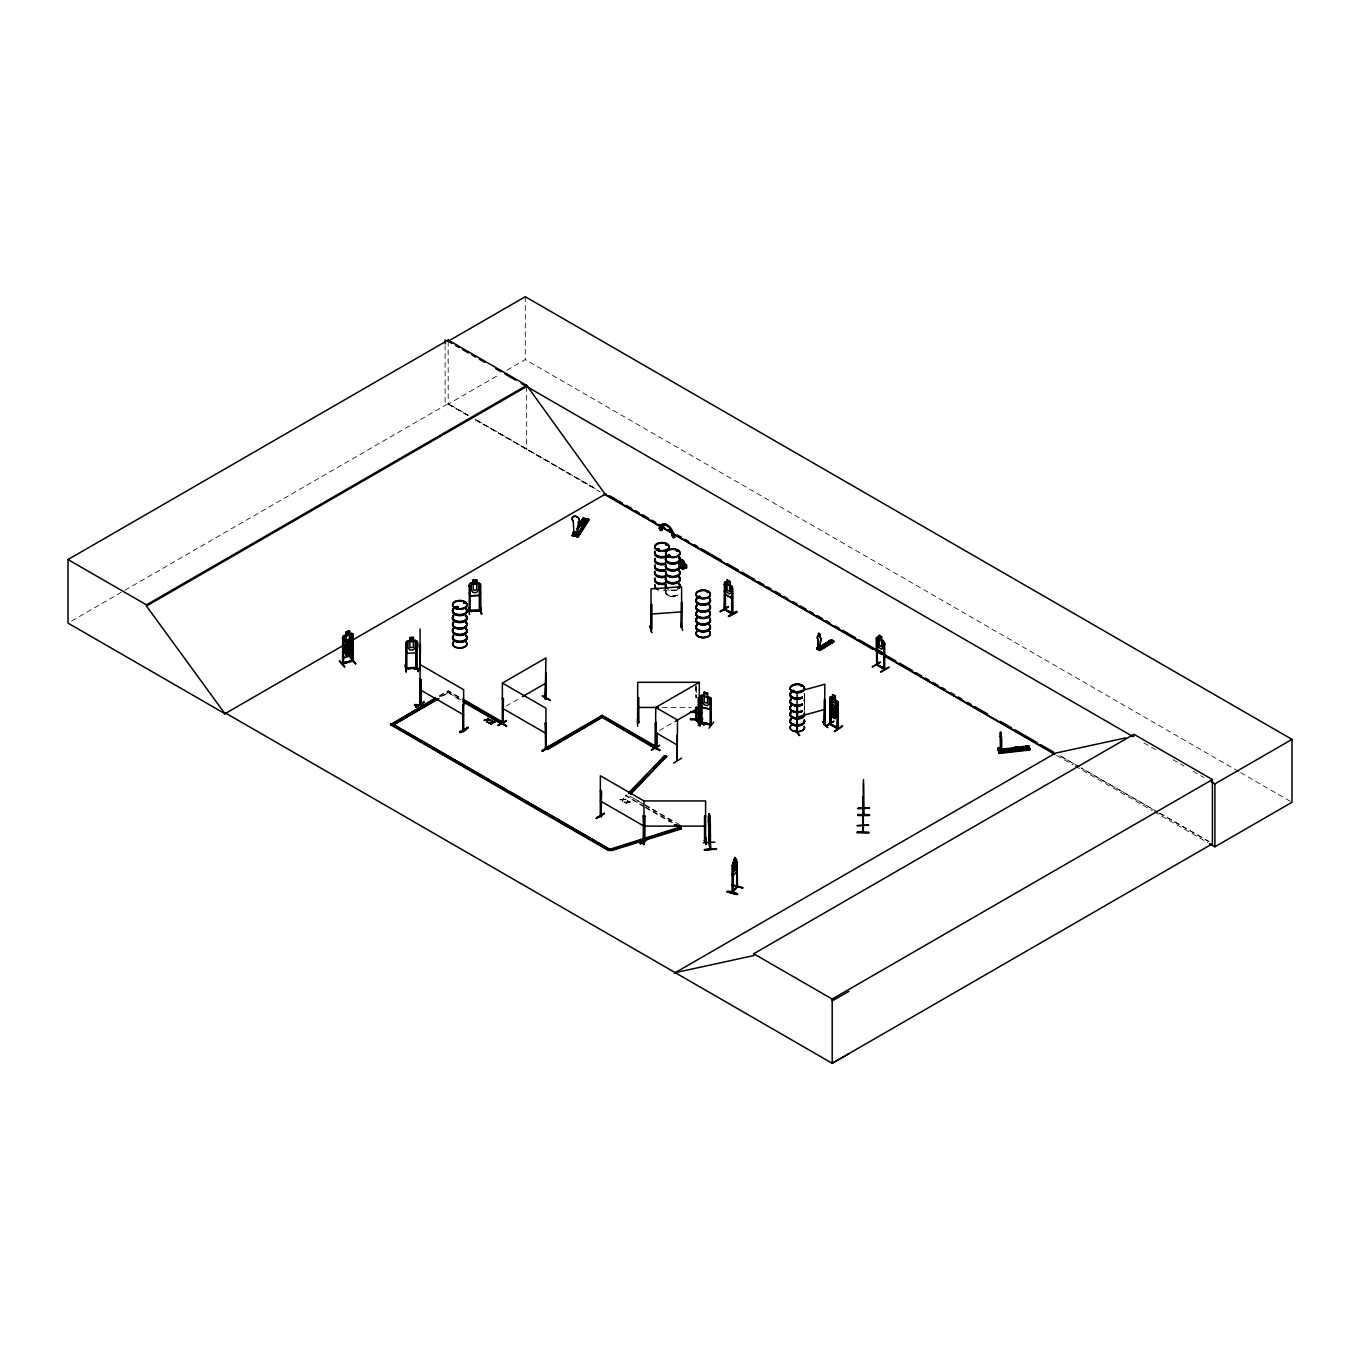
<?xml version="1.0" encoding="UTF-8"?>
<svg xmlns="http://www.w3.org/2000/svg" width="1360" height="1360" viewBox="0 0 1360 1360"><rect width="100%" height="100%" fill="white"/><g stroke="black" fill="none" stroke-linecap="round" stroke-linejoin="round"><path stroke-width="0.75" stroke-dasharray="5 3.75" d="M804.491 698.003L804.542 694.943L804.287 696.014M804.508 695.079L804.525 700.995M804.525 701.913L804.491 713.728M665.448 592.331L666.434 590.172M804.678 694.586L804.406 695.725A7.31 4.216 0 0 0 804.355 693.617M804.287 702.95L804.287 699.975M804.406 709.155L804.661 707.778M622.523 801.499L623.203 799.595L625.974 799.238L623.203 799.595M626.773 803.947L627.538 800.139L626.875 802.009C620.432 800.751 628.354 805.715 628.065 800.445M621.996 801.193L623.815 797.997M626.246 803.641L626.79 802.094M71.672 620.993L123.063 591.311M124.899 590.257L448.188 403.597L468.265 415.191M448.188 341.224L448.188 404.124L499.596 374.459M506.923 370.209L525.283 359.618L1238.671 771.494M439.331 695.776L448.188 690.659L460.904 698.003M439.331 696.558L448.188 691.458L460.904 698.785M440.929 696.694L448.188 692.495L440.929 697.476M506.022 706.129L520.54 697.748M659.379 730.507L675.716 721.072M643.671 806.65L625.515 795.379L627.096 794.461L674.305 822.494M625.515 796.161L627.096 795.243M663.799 590.24L665.55 589.815M623.288 799.255L625.974 799.238M619.803 799.663L625.974 799.51M627.521 801.703L630.224 801.958L627.436 802.315M624.053 802.111L630.224 801.958M624.053 802.383L626.79 802.366M619.803 799.918L622.625 799.561M627.436 802.043L630.224 801.686M696.065 687.582L696.473 697.714M662.354 707.455L691.118 707.455M467.993 415.344L445.111 402.186L445.111 346.052M475.32 419.56L596.02 488.971L475.575 419.407M1079.211 766.836L1059.1 755.259L1079.16 766.853M1157.853 812.056L1081.047 767.873L1157.649 812.175M1159.672 813.093L1209.057 841.5M1240.524 772.548L1292 802.281M1143.947 742.917L1156.68 750.261M1173.051 759.713L1183.982 766.02M1193.077 771.273L1203.991 777.58M1159.468 813.212L1208.751 841.67M448.188 404.124L468.265 415.718M475.575 419.934L600.287 491.929M1056.652 755.412L1073.21 764.983M1075.063 766.037L1152.345 810.662M1154.181 811.733L1207.544 842.537M634.355 798.643L643.433 803.896M645.252 804.933L679.762 824.857M461.125 699.975L446.607 691.577L461.125 700.757M625.515 795.379L643.671 805.851M645.49 806.905L672.724 822.63M645.49 807.687L670.905 822.375M804.661 707.999L804.406 706.622A7.225 4.165 0 0 1 804.287 708.696M665.448 592.382L669.137 596.105L677.977 595.442A7.191 4.148 0 0 1 667.709 595.425A7.191 4.148 0 0 1 667.709 589.543M804.525 694.042L804.542 694.11A7.208 4.165 0 0 1 804.27 695.011M696.065 685.865L696.065 697.799M695.946 685.865L695.946 697.799M526.677 386.529L526.677 449.429M525.283 296.718L525.283 359.618M804.355 700.196A7.31 4.216 0 0 1 804.355 702.372M804.27 699.805A7.208 4.165 0 0 1 804.27 701.964M804.27 694.025A7.208 4.165 0 0 1 804.27 696.184M804.355 700.553A7.31 4.216 0 0 1 804.355 702.729M804.355 693.26A7.31 4.216 0 0 1 804.355 695.436M803.539 699.975A7.208 4.165 0 0 1 804.27 703.12M804.287 706.792A7.225 4.165 0 0 1 804.287 708.951M804.236 707.438A7.174 4.148 0 0 1 804.236 709.58M804.287 707.081A7.225 4.165 0 0 1 804.287 709.24M677.858 595A7.157 4.131 0 0 1 668.44 595.357A7.157 4.131 0 0 1 666.604 590.002A7.225 4.165 0 0 0 668.406 595.544A7.225 4.165 0 0 0 677.909 595.17M677.892 589.594A7.191 4.148 0 0 1 667.709 589.594M676.447 589.9A7.31 4.216 0 0 1 669.154 589.9M674.696 589.968A7.31 4.216 0 0 1 670.905 589.968M665.499 589.798A7.191 4.148 0 0 1 663.765 590.206M804.678 694.467L804.406 693.328L804.661 694.467"/><path stroke-width="1.5" d="M998.121 747.949L1001.334 747.847L998.121 747.949L999.158 752.284L999.09 748.442L1000.586 748.578M1001.198 739.619C1000.314 767.516 1003.136 739.891 1000.671 732.7M998.954 748.272L999.09 748.442M820.029 648.652L820.42 640.781A2.567 1.496 59.5 0 0 820.148 637.194L819.57 633.828M820.148 648.584L820.522 640.713A2.567 1.496 59.5 0 0 820.029 637.262L819.774 634.1M709.784 832.711L708.9 823.99L709.495 834.836L709.189 830.212C708.679 838.423 708.951 814.963 708.9 827.747M708.645 821.559L708.9 819.128L709.937 828.002M708.798 842.758L709.427 841.806M709.835 847.756C712.606 855.049 705.891 814.793 709.291 813.671L709.478 816.034M578.374 522.189L577.541 534.293L573.937 533.511L573.274 521.101A3.859 2.941 32.9 0 1 573.274 516.647A3.859 2.941 32.9 0 1 578.374 517.752A3.859 2.941 32.9 0 1 578.374 522.189L578.289 522.325A3.859 2.941 32.9 0 0 578.289 517.871A3.859 2.941 32.9 0 0 573.189 516.783A3.859 2.941 32.9 0 0 573.189 521.22L573.274 521.101M352.614 652.528L352.614 660.909C334.016 664.054 343.604 664.564 352.716 660.875M1000.365 748.748L1001.045 751.298M818.652 647.649L817.819 639.319A2.567 1.496 59.5 0 1 818.193 636.225L818.584 633.301M737.035 868.037L736.542 871.726L732.751 876.384L732.122 873.868M708.985 822.664L709.529 828.24L709.733 826.88M1000.246 732.36L1001.283 751.264M1001.317 739.313L1001.045 734.213M708.968 825.129L709.172 823.735L709.733 829.328M575.314 531.981L574.702 533.477L576.011 532.202M574.209 532.525L574.209 535.279L574.209 532.525L575.96 532.746L575.858 535.636L575.501 531.947L574.719 533.46L575.586 533.035M726.869 891.667C733.21 889.423 747.643 898.943 726.869 891.667L737.341 894.455M727.107 891.31L737.562 894.149M708.849 842.758L710.056 849.252L709.92 820.352M709.886 847.739L709.937 848.589M710.481 849.15L710.345 823.412M651.457 750.21L659.617 745.45M827.594 643.909L826.149 644.266M795.583 731L799.612 735.488L795.821 730.473M419.968 669.494L420.546 669.035M454.852 607.342L455.787 606.662M456.144 606.662C458.507 609.603 452.166 605.999 457.045 607.189M463.709 603.007L464.661 602.701M658.478 548.743L657.288 548.998M658.257 548.76L658.648 549.661M658.257 549.848L658.886 548.998M658.886 549.899L658.767 548.913L657.118 549.117M666.06 544.969L666.434 544.969M666.774 544.799L665.601 544.782M669.885 555.934C667.216 557.804 668.236 553.129 670.055 555.9M668.593 556.019L669.494 556.155M676.957 551.259L676.43 551.174M677.314 551.174L677.314 550.647M698.275 597.091L699.176 596.989M698.683 596.513L700.264 597.108M700.434 597.091C699.363 595.034 701.352 598.043 699.074 597.55M707.336 591.736L707.064 591.906M707.251 592.62L707.506 592.365M792.523 691.237L793.135 690.268M794.274 691.373L792.931 690.353L794.155 691.033M801.89 686.103L802.162 686.358M800.989 686.443L801.754 685.78M696.507 713.337L696.473 711.756M696.065 707.064L696.065 719.355L696.524 717.706M696.507 719.27L696.473 707.064M681.649 627.436L681.598 601.987L681.139 627.47L681.649 626.229M651.695 632.672L649.944 626.144M708.781 831.657L708.9 815.286L709.359 817.292M709.019 843.353L709.036 815.269M497.913 721.48L506.549 726.002L498.321 720.8M659.464 750.618L651.253 745.892L659.872 749.887M732.768 863.872L732.19 865.674M342.822 644.368L343.927 640.883L351.9 638.605L352.903 641.495M342.924 644.351L344.063 641.036L351.883 638.809M351.645 645.677L352.784 642.362M352.954 642.413L351.781 645.83L343.74 648.023L342.754 645.303M351.781 655.435L352.92 652.12L352.954 634.1L351.696 633.284L343.774 635.528L342.703 636.939L342.533 664.037L351.747 660.756L343.672 662.796M1018.011 748.612C1017.62 751.179 1013.948 747.337 1016.005 749.445M420.818 680.255L420.07 679.235L421.107 680.102L420.903 705.466L420.002 705.041L420.07 703.409L420.801 704.565M732.275 595.476L731.391 597.958L725.305 594.354L724.421 590.852L725.152 594.473L731.544 598.043L732.275 587.231L725.186 581.995L724.37 609.671L732.462 614.244L732.462 587.18L731.51 585.548M876.384 646.238L877.217 649.791L883.507 653.429L884.425 650.76M863.923 815.065L863.481 783.394M863.277 832.303L863.481 779.535M829.804 711.399L830.688 713.082L829.719 703.137L830.756 700.536L837.182 704.089L838.032 707.625M829.821 703.205L830.756 700.536M838.117 710.107L837.182 712.657L830.739 709.087L829.821 705.619L830.671 709.155L837.097 712.725L838.032 710.039M580.193 525.453L582.216 524.654L581.995 526.184M339.303 661.079L344.437 667.029M339.796 660.875L344.913 666.808M575.722 531.998L575.433 533.273L575.314 532.083M487.067 721.956L487.73 720.069L490.518 719.712L487.73 720.324L487.067 721.956L487.084 720.12L484.347 720.137L487.169 719.763L484.347 720.137M491.317 724.149L491.98 722.517L494.768 722.16L491.98 722.772L491.317 724.421M487.832 718.165L487.169 720.035L484.347 720.392M492.082 720.613L491.419 722.483L488.597 722.585L491.317 722.823L488.597 722.84M732.241 892.568L737.052 886.686L732.734 891.395M732.683 866.949L732.7 892.772L732.938 864.62L733.805 859.503L735.42 857.514L732.785 863.957L736.525 859.265L736.933 887.451C737.035 888.658 728.994 893.452 732.7 891.854M469.234 592.773L470.39 595.799L479.281 595.408L480.573 592.263M352.869 660.229L352.019 660.501M352.869 661.147L351.747 661.419L351.679 652.783M486.54 721.667L487.084 720.375M490.518 719.967L487.832 719.984L488.359 718.454M490.79 724.115L491.317 722.568M492.592 720.902L492.065 722.432L494.768 722.16M709.784 709.24L711.11 706.503L709.869 709.359L701.692 707.302L700.672 703.885L701.692 707.302M818.142 647.326L819.094 647.088M720.29 611.626L728.093 606.781M880.124 662.15L872.406 666.604M424.116 702.372L416.024 707.081M596.309 818.346L604.418 813.603M837.539 727.226L837.998 728.841L838.032 701.777L830.773 696.643L829.821 697.306L829.872 724.37C831.912 722.5 830.603 722.16 830.892 711.943M837.471 727.498L838.406 727.719L830.705 724.081M837.199 728.416L838.406 728.637L837.556 703.052L837.284 728.467L837.556 703.052M405.212 665.023L406.198 672.146L405.297 664.972M420.903 704.548L419.968 704.004L421.209 704.344M420.07 679.235L420.121 705.075L420.087 628.966M468.486 607.529L469.387 614.533M420.801 705.483L421.107 680.102M463.369 729.572L463.199 704.412L462.927 729.827L463.369 728.654M463.114 729.521L464.015 729.946L463.114 728.603M503.081 723.027L503.132 722.109L503.217 723.996L503.404 698.615L502.384 698.36L503.404 698.615M502.316 723.554L502.384 683.077L545.972 657.917L545.156 698.836L546.21 698.598M502.384 683.077L545.972 708.237L545.802 748.68L545.428 747.133L547.774 748.663L602.242 717.213L547.774 749.445L546.176 748.527L545.513 722.925L545.683 748.085M601.205 815.796C598.553 814.504 603.449 815.66 600.95 816.663L601.409 791.333L600.372 791.078L601.12 791.503M704.548 816L705.585 816.238L704.548 816L704.548 841.466L705.585 841.398L705.585 800.938L643.96 800.938L600.372 775.778L600.27 816.221L601.205 816.714L601.409 791.333M601.494 816.544L600.576 816.017M637.466 719.032L637.619 726.189M724.285 609.518L724.319 582.607L725.271 581.944M725.475 608.957L724.625 608.43L725.458 608.872M724.829 609.399L732.751 613.122L725.186 609.382M724.71 609.399L732.751 614.04L732.649 588.863L731.629 588.608L731.68 613.836M643.688 837.862L643.807 844.101M643.722 837.471L643.229 844.611M877.455 646.289L877.149 665.38L876.486 637.874L877.37 637.398M881.756 639.931L884.527 642.515L884.51 669.562L883.592 669.069L884.034 667.998L884.714 669.256M884.799 668.474L877.251 664.717L883.592 668.151M349.707 643.586L347.922 647.003C346.528 642.566 342.635 645.269 347.242 647.853L345.083 652.018L347.973 648.363L350.778 650.403L348.653 647.479L350.914 643.246L349.622 643.654M574.583 533.086L575.926 532.134L575.348 532.848M575.399 533.545L574.583 533.273M698.19 725.424L702.882 718.896M502.792 723.656L502.673 698.19M545.683 698.037L546.057 697.391M656.489 746.555L655.656 746.963L656.574 746.504M699.686 722.942L698.802 723.384L699.448 721.82M344.573 646.272L346.273 643.314L349.452 642.413L351.135 644.402L351.135 650.182L349.452 651.695C352.24 655.741 343.417 658.104 346.273 652.596L344.573 652.052L344.675 646.255L346.375 644.742L346.273 636.038L349.435 635.137L349.52 643.79L351.271 644.402L351.271 650.182L349.571 653.14L346.375 654.024L344.675 652.035M572.73 535.704L573.444 531.845L572.747 534.973L577.32 535.959L577.745 534.735L578.17 536.826L588.693 519.452L587.231 519.503L576.266 536.435L587.231 519.503M572.747 534.973L573.869 531.947M572.271 535.398L573.444 533.494L578.85 534.65L578.425 532.933L578.425 534.242M577.405 527.068L583.287 517.973L588.744 519.639M577.745 526.932L583.338 518.5L576.997 528.904M577.133 528.904L584.766 518.976M577.473 529.006L584.341 518.517M576.963 530.825L584.63 518.976M576.283 536.452L587.639 519.214M577.082 536.622L587.707 519.418M588.693 519.129L577.456 536.707L576.266 536.435M577.745 536.537L588.693 519.452M589.05 519.928L578.136 536.843M456.977 607.393L455.226 607.665M464.287 602.259L463.624 602.82L464.576 602.684M670.055 555.577L669.154 555.05M999.158 750.958L1002.269 750.618L1002.354 752.505L1001.334 749.156L998.019 749.751M999.022 752.216L1029.724 748.714L1030.03 749.972L999.311 753.423L999.022 752.216L1029.928 749.02L999.09 752.794L998.121 749.581L1028.806 746.079L1029.095 747.337M999.26 753.066L999.243 751.213M1029.01 746.725L998.155 750.159M701.573 697.697L700.621 697.459L701.573 697.697L701.675 722.874L700.57 722.67L711.093 725.254L711.11 698.19L707.506 696.303L707.625 693.141L704.106 692.325L707.625 693.141M710.192 699.601L711.144 699.839L710.192 699.601L710.09 725.067L711.008 725.271M707.472 696.371L709.206 697.833L709.206 703.613L707.472 705.653L704.225 704.837L702.474 701.93L702.474 696.15L704.225 695.555L704.157 692.257L704.276 695.487L700.621 695.657L700.672 722.704L700.723 721.429M700.502 722.619L701.845 721.752L700.91 721.48M701.726 697.476L701.522 722.874L701.675 721.973M710.243 723.843C709.512 727.022 710.566 722.194 710.991 724.302M710.09 724.081L701.675 722.228L710.838 724.336M709.019 728.178L713.626 722.058M342.856 646.731L343.893 645.252L351.883 643.093L353.09 643.858L351.781 643.144M417.282 667.488C416.585 667.369 413.848 668.049 405.773 668.933L405.858 643.535L406.895 643.484L406.81 668.967L406.81 668.049M468.996 611.218L480.386 610.64M479.366 585.599L480.437 585.769L479.366 585.599L479.315 611.014L480.267 609.722M998.971 748.714C999.243 746.844 997.526 749.87 999.668 748.901M734.009 859.69L734.978 858.5L734.009 860.727M736.491 859.401L735.369 860.778L735.301 857.48M736.559 887.349L737.511 885.887L736.559 887.349L737.069 861.577L737.477 886.941M742.781 887.774L732.071 884.782M1017.943 748.799L1016.311 749.275M637.704 697.816L638.741 697.578L638.86 722.313M699.21 722.092L698.173 722.058M638.622 721.752L637.619 723.01L637.704 682.295L699.329 682.295L699.21 723.044L699.618 697.748L698.292 697.578M643.841 841.16L645.116 841.16M704.429 840.752L705.67 840.208L705.704 841.398M799.544 735.454L795.804 730.864M628.541 792.965L664.683 755.633L666.638 756.262L630.496 794.376M628.541 793.747L647.326 774.333M653.123 768.366L664.683 755.633M630.496 793.594L666.638 756.262M655.401 748.068L655.758 707.455L699.329 682.295M676.838 760.512L677.161 735.114L676.838 760.41M409.87 640.781L407.983 641.903L407.983 647.683L409.87 650.063L413.406 649.91L415.293 647.343L415.293 641.563L413.406 640.628L413.508 637.347L409.734 637.517L409.87 640.781L405.96 641.954L405.96 650.267L407.133 653.293L416.007 652.885C417.86 649.196 420.223 638.69 413.389 640.543M470.424 583.253L469.234 584.477L469.285 611.507L480.556 610.929L480.556 583.882L476.782 583.032L476.782 579.853L473.008 580.04L473.008 583.202L470.424 583.253L479.23 582.913M502.299 722.585L503.489 723.197M656.778 746.742L655.129 747.745L600.661 716.295L655.129 748.527L656.71 747.609M656.727 747.711L656.761 732.581M699.448 722.738L698.411 722.67M346.273 635.001L344.573 636.531L344.573 642.311L346.273 644.3L349.435 643.399L351.135 640.441L351.135 634.661L349.435 634.1L349.503 630.802L346.103 631.771L346.154 634.933L346.154 631.839L349.554 630.87L349.554 633.964M469.166 611.507L468.996 610.3L470.305 610.742M470.169 586.007L469.115 586.058L470.169 586.007L470.084 611.473L470.152 610.198M405.858 667.777L416.007 667.556M479.366 609.841L480.318 610.062M879.07 635.273L881.841 636.769L881.654 639.982L882.997 641.784L882.997 647.564L881.654 649.264L879.155 647.819L877.812 644.572L877.812 638.792L879.155 638.537C878.288 630.258 880.872 641.393 877.336 637.262L876.384 637.942L876.707 664.734L884.714 669.324M830.722 712.997L837.08 716.601L837.947 715.836L837.947 701.828M837.08 716.601L837.947 715.972M637.585 722.738L638.86 722.738L637.823 723.01M644.079 840.208L645.116 840.735M645.048 840.531L643.11 840.038L645.048 841.432M643.824 841.364L645.116 841.398L645.116 840.242M704.548 840.242L704.667 841.466L705.704 841.16M705.551 840.497L704.463 840.514M583.287 518.466L588.302 519.758M577.32 536.656L572.033 535.551M572.322 535.228L573.733 535.925M824.415 724.778L824.857 699.516L824.636 725.033M1015.648 748.425L1017.688 748.34M817.105 649.026L831.912 640.288L817.105 649.026L816.782 647.496L818.482 646.748L818.72 649.315M818.482 647.36L821.032 649.281L821.032 648.176L819.332 648.941L819.4 650.335L834.139 641.325L819.689 650.488M837.182 704.089L837.947 707.676M832.456 714.068L831.266 712.164L831.266 706.384L832.643 704.667L832.643 698.904L835.21 700.315L836.57 715.088L835.193 715.36L835.21 718.675L832.456 717.162L832.558 714.017L832.643 717.06L835.193 718.471L835.295 715.53M832.558 697.714L832.643 694.569L835.38 696.082L835.21 699.295L836.57 701.08L836.57 706.86L835.21 708.577L836.094 714.969L834.377 710.498L836.196 707.931L835.227 707.37L833.799 709.495L831.436 705.177L833.238 709.852C829.566 711.552 832.83 715.003 833.833 710.889L835.21 714.374L832.643 712.929L831.283 698.156L832.643 697.884L832.643 694.569L835.38 696.082M830.586 724.744L830.892 699.363M838.304 703.46L837.284 703.222M825.911 726.546L833.918 721.208L825.911 726.019M834.717 731.408C858.67 714.612 818.04 742.237 842.367 726.342M837.981 728.79L830.144 724.098L829.855 699.108L830.62 699.533M818.193 636.225L818.312 636.157A2.567 1.496 59.5 0 0 817.938 639.251L818.074 647.904L819.094 647.275M824.619 643.96L826.098 642.872L828.852 644.64L826.098 642.872M827.424 642.311L828.903 641.223L831.657 642.991L828.903 641.223M829.889 640.645C837.25 643.858 826.744 641.223 831.385 639.761L834.139 641.546L819.757 650.522L816.561 648.72L831.385 639.761M816.935 648.941L831.385 639.982L832.099 640.662M818.788 649.978L833.612 641.223M416.075 707.234L424.201 701.964L416.075 706.724M463.947 704.837L462.927 704.582M545.156 698.836L545.972 673.2L546.261 698.615M545.581 698.037L545.683 698.955L546.244 673.353M462.842 729.028L464.049 729.096M467.942 727.226C465.358 733.703 450.84 734.791 468.061 727.753M459.867 732.02L468.01 727.311M459.901 732.462L468.01 727.651M542.538 695.776L550.307 700.213M506.498 721.021L497.93 725.509L506.039 720.749M546.244 723.35L545.224 723.095M542.181 750.533C567.205 735.386 525.487 761.736 550.256 745.756M542.572 751.213L550.698 746.47M656.489 722.313L655.469 722.908L655.418 748.136M699.057 723.333L699.329 697.578L698.292 697.816L698.173 722.976M699.006 723.299L699.618 697.748M695.895 720.171L704.123 724.846L695.504 719.916M596.377 818.482L604.486 813.212L596.377 817.955M643.96 800.938L644.079 841.466L643.212 840.973L643.501 815.643L644.334 841.279L643.501 815.643M644.249 816.068L643.212 815.813M644.079 840.548L643.552 839.885M640.118 843.744L648.295 838.508L640.577 843.982M648.295 838.542L640.152 843.217M656.166 748.136L655.469 722.908M681.564 758.183L673.591 763.062M225.964 713.269L225.08 713.796L68 623.101L68 559.555L448.188 340.051L526.677 385.356L605.166 494.224L1054.544 753.678M448.188 340.051L448.188 341.224L525.283 296.718L1292 739.381L1292 802.281L1214.905 846.787L1209.397 843.591M68 559.555L146.489 604.86L526.677 385.356M848.844 1053.796L832.201 1063.282L225.862 713.218L224.961 713.728L146.489 606.033L526.677 386.529M224.961 713.728L343.128 645.507M352.291 640.22L606.05 493.714M599.046 843.285L611.082 850.765L681.224 828.937L680.153 827.798L608.43 850.544L390.541 724.744L435.71 697.867M390.541 724.744L421.175 707.047M424.813 704.956L435.71 698.666M437.291 698.785L393.72 724.744L439.11 698.53M679.218 557.838L683.859 561.51L683.859 568.718L682.771 569.075M683.859 561.51L682.822 559.912M683.757 563.567L686.528 565.063L686.528 568.157L679.439 565.607M683.757 566.661L686.443 568.004L686.358 565.165M686.528 565.063L679.439 559.623M679.201 567.12L682.89 569.143L679.201 567.018M522.359 696.694L545.972 683.077M727.005 583.049L727.09 579.904L729.776 581.451L729.776 584.545M729.691 581.502L730.932 592.229L729.606 593.929L727.09 592.484L725.764 589.237L725.764 583.457L727.09 583.202M725.39 584.664L724.37 584.409L725.39 584.664L725.475 609.875L724.829 608.481M462.944 701.012L501.075 723.027L502.656 722.109L462.723 699.057M462.944 701.811L501.075 723.826L502.724 722.772M720.341 611.796L728.518 606.56L720.341 611.269M732.037 613.615L732.751 614.04M728.518 615.995L736.729 611.32L728.569 616.063M728.62 616.522L737.12 612L728.518 616.522M546.176 747.745L602.242 715.377L656.846 746.929M546.176 748.527L589.764 723.367M593.385 721.276L598.842 718.131M600.661 717.077L602.242 715.377M675.716 721.072L699.329 707.455M877.336 637.262L883.575 640.866M876.707 639.574L877.557 665.159M884.425 642.566L884.425 669.511L876.877 664.734M883.694 643.926L884.714 644.181L883.694 643.926L883.728 669.154M877.217 649.791L883.609 653.378M872.321 666.995L880.464 662.269M888.811 667.08L880.651 671.789M390.541 723.945L608.43 849.745L680.153 827.016L681.224 828.937M676.345 824.721L681.564 826.693L679.983 827.611L674.543 824.466M674.356 973.182L1055.445 753.151L1125.655 737.885M675.24 972.655L753.729 955.587L753.729 953.768L1133.917 734.264L1212.406 779.569L1212.406 843.778L832.201 1063.282L832.201 999.073L1212.406 779.569M1133.917 736.083L1133.033 736.61L521.203 383.367M1211.267 781.779L1214.905 783.887L1292 739.381M832.201 1000.909L848.844 991.423M343.485 663.799L343.4 638.367L342.465 638.639L343.4 638.367M682.805 569.194L683.859 568.718M699.159 721.82L698.173 722.313M699.159 722.738L698.411 723.01M698.87 596.649L699.924 596.36L698.802 596.36M794.223 691.237L792.472 690.965M545.836 698.377L545.241 698.785M651.066 629.306L650.964 628.456M681.632 627.402L681.598 586.687L651.015 588.931L651.015 629.374M818.465 633.369L819.468 633.539M392.122 723.826L611.082 849.983L681.224 828.155M699.329 723.027L698.292 722.976M700.774 722.398L711.059 724.948M346.273 645.796L349.452 644.878L349.452 650.658L346.273 651.559L346.375 645.779L349.571 644.878L349.571 650.658L346.375 651.559M342.822 652.681L344.012 653.429L351.883 651.083L352.954 649.689L349.605 651.831L349.605 654.925M344.012 653.429L346.222 652.8M346.273 655.69L349.452 654.789M797.538 707.081L797.283 732.632L797.232 707.421M822.766 721.684L827.798 727.685L822.528 721.667M351.679 636.021C353.889 635.018 349.622 637.925 351.679 640.203M346.273 641.818L349.435 640.917M346.375 641.648L349.571 640.764M797.062 717.077L824.857 709.393M826.302 643.671L827.594 644.079M657.9 549.083L658.376 548.828M658.478 549.525L657.288 549.899L658.376 550.069A7.191 4.148 0 0 0 669.103 546.635A7.191 4.148 0 0 0 658.308 543.048A7.191 4.148 0 0 0 658.308 550.239M677.127 760.24L677.535 720.035L655.758 707.455M343.4 662.609L343.672 663.714M830.059 724.064L837.267 727.498M420.274 703.868L420.546 705.041L420.478 679.235M420.274 704.786L421.056 705.177M502.588 722.381L503.37 722.789M545.513 722.925L545.632 748.119M883.898 668.882L883.983 652.154M469.149 610.266L479.247 609.841M480.488 610.98L480.403 585.548M584.001 518.857L583.287 517.973M490.518 719.712L487.832 719.984M488.597 722.585L494.768 722.415M638.622 722.092L637.585 722.058M1000.297 749.105L1000.365 736.508M1014.611 747.371C1018.266 755.667 1011.143 744.821 1017.722 747.014L1018.844 750.618L1017.722 747.014M1020.493 747.031L1023.604 746.351L1024.726 749.615M1025.678 746.436L1028.806 745.756L1029.928 749.36L999.107 752.845M1000.28 750.159L1026.987 747.167M1000.416 750.567L1027.055 747.575M1002.354 750.873L998.852 751.4L998.784 747.609M679.83 562.071C683.06 559.895 684.471 564.128 680.442 563.091L682.907 567.052L679.847 563.363M542.198 695.912L550.375 700.604M826.506 643.62L827.56 643.96M651.542 604.163L651.593 629.629L651.593 604.401M649.927 626.212L651.729 632.281M680.935 623.951L682.703 630.479M668.984 555.084L669.477 555.475M651.015 614.091L681.598 611.847M830.552 723.775L829.906 723.435M709.036 833.068L708.968 830.909M709.937 836.298L709.682 818.941L709.92 820.42M709.41 838.338L709.223 835.958M709.665 818.975L709.682 815.847L709.41 843.336M714.833 842.095L703.324 842.792M704.582 849.932C740.69 846.77 680.357 851.19 716.074 849.286M704.514 849.592L716.023 848.929M503.081 723.945L503.132 698.785M463.199 729.572L463.199 704.412M600.797 816.102L600.661 790.908M725.05 609.994L725.101 584.834M479.281 595.408L470.39 595.799M480.08 607.495L481.627 614.108L480.165 607.002M409.87 637.687L413.406 637.534M415.922 640.509L407.167 640.73M416.092 643.076L416.262 668.525L416.092 643.076L417.129 643.025M405.773 668.015L416.245 667.573M417.265 668.185L405.892 668.984L406.011 668.083M418.37 671.602L416.823 664.445L417.826 671.534M581.689 525.98L580.482 525.725M420.478 644.249L420.053 670.004M420.291 668.814L414.511 669.205M414.511 704.616L426.071 704.956M414.511 705.364L426.054 705.041L414.511 705.432M699.414 719.525L700.128 726.189L699.499 719.032M644.997 816.238L643.96 816M705.755 837.471L705.857 844.526M637.704 707.455L658.24 707.455M690.489 712.317L702.049 712.674M702.049 712.521L690.489 712.147M690.489 719.372L702.049 719.27M862.699 796.773L862.75 832.337M869.448 808.078L857.905 808.486L869.448 807.959M857.905 808.333L869.448 808.316M857.905 814.64L869.448 814.657L869.448 815.524L857.905 815.524L857.905 814.64L869.448 814.725M857.905 815.15L869.448 815.082M857.259 825.537L868.802 825.18L857.259 825.707M705.585 826.115L643.96 826.115L600.372 800.938M857.259 832.388L868.802 832.303M868.802 832.66L857.259 832.728L857.259 831.861L868.802 832.762M352.716 659.957L351.747 660.501M417.129 668.185L417.163 641.41M735.25 860.744L735.25 870.043L733.737 871.879L732.938 870.4M793.492 711.059L792.744 711.025A7.225 4.165 0 0 1 791.044 705.534M350.778 657.781L355.929 663.816L350.251 657.458M350.353 657.883L355.453 663.867M656.574 747.422L655.758 747.898L656.761 747.626L656.489 732.411M655.945 748.119L656.132 722.942M574.311 535.126L575.96 535.483M701.777 694.943L710.94 698.275L710.838 725.254M701.828 707.166L709.835 709.172M742.798 887.808L732.105 885.139L742.594 887.995M481.015 613.615L480.08 606.968M481.576 614.04L480.726 607.444M664.683 756.415L666.638 757.044M706.265 837.879L706.384 844.594M463.641 730.218L463.658 689.707L420.087 664.547M876.996 664.394L876.996 665.312M731.969 612.68L732.343 614.244M657.356 569.551L657.56 569.653A7.191 4.148 0 0 0 665.499 570.01M657.288 569.687L657.526 569.789A7.191 4.148 0 0 1 654.959 565.335M833.442 721.48L825.486 726.257M838.032 728.79L829.906 724.353M659.43 745.416L651.491 749.802M827.424 642.107L830.178 643.654M824.619 643.739L827.373 645.303M818.482 646.748L818.312 647.7M821.032 648.176L817.751 647.071M818.958 647.462L817.87 647.003L817.751 648.907M817.003 648.499L819.332 649.808M695.504 720.256L704.123 724.846M651.576 745.688L659.923 750.38M448.188 341.224L451.843 343.332M455.498 345.44L459.153 347.548M462.791 349.656L468.265 352.818M471.92 354.926L475.575 357.034M479.23 359.142L484.704 362.304M495.652 368.628L501.126 371.79M504.781 373.898L515.729 380.205M609.722 495.822L622.557 503.234M626.229 505.359L631.737 508.538M635.392 510.646L639.064 512.771M642.736 514.879L648.244 518.058M651.916 520.183L655.571 522.308M659.243 524.416L664.751 527.595M668.423 529.72L672.078 531.828M677.586 535.007L681.258 537.132M684.93 539.24L688.585 541.365M694.093 544.544L697.765 546.652M701.437 548.777L721.616 560.422M727.107 563.601L738.123 569.959M741.778 572.067L754.63 579.479M758.285 581.604L763.793 584.783M767.465 586.891L771.137 589.016M774.809 591.141L780.3 594.303M783.972 596.428L787.644 598.553M793.135 601.715L796.807 603.84M800.479 605.965L805.987 609.144M809.659 611.252L813.314 613.377M816.986 615.485L822.494 618.664M826.166 620.789L829.821 622.897M835.329 626.076L839.001 628.201M842.673 630.309L855.508 637.721M859.18 639.846L879.359 651.491M883.014 653.616L895.866 661.028M899.521 663.136L912.373 670.565M916.028 672.673L921.536 675.852M925.208 677.977L928.88 680.085M932.552 682.21L938.043 685.389M941.715 687.497L945.387 689.622M950.878 692.801L954.55 694.909M958.222 697.034L961.894 699.142M967.402 702.321L971.057 704.446M974.729 706.554L987.564 713.983M1000.416 721.395L1011.415 727.736M1015.087 729.861L1037.102 742.56M1040.757 744.685L1053.609 752.097M603.959 494.054L872.627 649.179M876.316 651.304L881.841 654.483M885.513 656.608L1054.816 754.358M727.09 580.108L729.606 581.553M679.439 561.17L682.771 563.091L682.771 565.981L679.439 564.06M655.758 732.615L677.535 745.195M604.061 717.213L653.089 745.518M502.384 708.237L545.972 733.397M468.163 702.984L500.854 721.854M420.087 689.707L463.658 714.867M393.958 724.88L489.175 779.841M492.83 781.966L505.648 789.361M509.32 791.486L595.374 841.16M753.729 953.768L832.201 999.073M351.645 633.403L352.835 634.168M657.407 569.16L657.526 569.245A7.157 4.131 0 0 0 665.482 569.585M582.641 525.215L580.21 525.64M580.295 525.555L581.689 526.252L582.743 525.13M550.324 746.232L542.249 751.026M881.025 672.078L889.202 667.369M1000.705 732.224L1000.144 736.525M352.903 634.032L352.733 661.215M343.74 648.023L342.805 645.201M346.273 641.58L349.622 640.56L349.571 643.858M353.09 652.171L351.917 655.571L343.91 657.815L342.924 654.925L343.995 657.696M342.805 654.959L342.805 636.956M1017.977 748.68L1016.464 747.847L1015.563 748.901M1000.467 732.241L1001.096 733.346M406.079 650.165L407.133 653.293M1025.678 746.113L1026.8 749.377M1020.493 746.708L1021.615 749.972M999.124 751.366L998.512 747.643M876.571 646.221L877.37 649.672M732.241 873.902L732.785 876.231M998.376 750.805L998.104 749.598M708.9 819.128L709.801 828.002M709.172 823.735L709.529 825.775M709.172 831.997L709.529 834.02M708.781 831.572L709.801 836.706M709.223 834.938L709.461 836.23M709.291 813.671L709.665 815.881M708.9 815.286L709.784 820.437M709.172 826.234L709.529 828.257M473.008 580.04L473.144 583.304L471.24 584.409L471.24 590.189L473.144 592.586L476.663 592.416L478.55 589.866L478.55 584.086L476.663 583.134L476.646 579.972M797.011 732.394L797.062 691.917L824.857 684.233L824.381 724.812L824.381 699.652M643.773 837.42L643.875 844.611M1214.905 783.887L1214.905 846.787M1002.269 750.618L1002.269 751.927M1001.232 747.592L1001.232 749.224M732.122 865.606L732.19 892.721M731.918 594.728L731.918 613.598M679.983 826.829L680.153 827.798M644.997 816L644.878 841.466M506.447 720.494L498.389 725.237M445.111 339.813L445.111 343.978M352.614 635.749L352.614 642.039M351.849 636.225L352.019 661.419M146.489 604.86L146.489 606.033M466.106 615.961A7.31 4.216 0 0 1 459.782 622.302A7.31 4.216 0 0 1 453.458 615.961M466.021 616.403A7.191 4.148 0 0 1 459.782 622.625A7.191 4.148 0 0 1 453.56 616.403M466.038 621.962A7.225 4.165 0 0 1 459.782 628.218A7.225 4.165 0 0 1 453.526 621.962M466.038 622.268A7.225 4.165 0 0 1 459.782 628.524A7.225 4.165 0 0 1 453.526 622.268M466.106 609.025A7.31 4.216 0 0 1 459.782 615.349A7.31 4.216 0 0 1 453.458 609.025M454.614 608.158A7.31 4.216 0 0 1 457.895 607.053M466.021 615.247A7.191 4.148 0 0 1 459.782 621.469A7.191 4.148 0 0 1 453.56 615.247M466.021 609.45A7.208 4.165 0 0 1 459.782 615.706A7.208 4.165 0 0 1 453.543 609.45M454.682 608.6A7.208 4.165 0 0 1 457.912 607.512M466.106 615.604A7.31 4.216 0 0 1 459.782 621.945A7.31 4.216 0 0 1 453.458 615.604M466.106 608.668A7.31 4.216 0 0 1 459.782 614.992A7.31 4.216 0 0 1 453.458 608.668M454.614 607.801A7.31 4.216 0 0 1 457.895 606.696M466.021 608.294A7.191 4.148 0 0 1 459.782 614.533A7.191 4.148 0 0 1 453.56 608.294M454.699 607.444A7.191 4.148 0 0 1 457.929 606.356M466.106 635.749A7.31 4.216 0 0 1 459.782 642.09A7.31 4.216 0 0 1 453.458 635.749M466.021 636.191A7.191 4.148 0 0 1 459.782 642.413A7.191 4.148 0 0 1 453.56 636.191M465.987 641.614A7.157 4.131 0 0 1 459.782 647.819A7.157 4.131 0 0 1 453.577 641.614M466.004 622.88A7.174 4.148 0 0 1 459.782 629.085A7.174 4.148 0 0 1 453.56 622.88M466.021 642.022A7.208 4.165 0 0 1 459.782 648.261A7.208 4.165 0 0 1 453.543 642.022M466.038 622.472A7.225 4.165 0 0 1 459.782 628.728A7.225 4.165 0 0 1 453.526 622.472M466.106 628.813A7.31 4.216 0 0 1 459.782 635.137A7.31 4.216 0 0 1 453.458 628.813M466.021 635.035A7.191 4.148 0 0 1 459.782 641.257A7.191 4.148 0 0 1 453.56 635.035M466.021 629.255A7.191 4.148 0 0 1 459.782 635.477A7.191 4.148 0 0 1 453.56 629.255M466.106 635.392A7.31 4.216 0 0 1 459.782 641.733A7.31 4.216 0 0 1 453.458 635.392M466.106 628.456A7.31 4.216 0 0 1 459.782 634.78A7.31 4.216 0 0 1 453.458 628.456M466.021 628.082A7.208 4.165 0 0 1 459.782 634.321A7.208 4.165 0 0 1 453.543 628.082M802.468 704.633A7.31 4.216 0 0 1 792.863 704.99A7.31 4.216 0 0 1 790.976 699.533M802.383 704.99A7.191 4.148 0 0 1 792.931 705.347A7.191 4.148 0 0 1 791.078 699.975M802.417 710.566A7.225 4.165 0 0 1 792.914 710.923M802.417 710.804A7.225 4.165 0 0 1 792.914 711.178A7.225 4.165 0 0 1 791.044 705.772M802.468 697.68A7.31 4.216 0 0 1 792.863 698.054A7.31 4.216 0 0 1 790.976 692.597M802.383 703.817A7.191 4.148 0 0 1 792.931 704.174A7.191 4.148 0 0 1 791.078 698.802M802.383 698.037A7.191 4.148 0 0 1 792.931 698.394A7.191 4.148 0 0 1 791.078 693.022M802.468 704.276A7.31 4.216 0 0 1 792.863 704.633A7.31 4.216 0 0 1 790.976 699.176M802.468 697.323A7.31 4.216 0 0 1 792.863 697.697A7.31 4.216 0 0 1 790.976 692.24M802.383 696.881A7.191 4.148 0 0 1 792.931 697.238A7.191 4.148 0 0 1 791.078 691.866M804.355 720.341A7.31 4.216 0 0 1 796.348 725.611A7.31 4.216 0 0 1 790.976 719.321M804.27 720.766A7.208 4.165 0 0 1 796.365 725.968A7.208 4.165 0 0 1 791.061 719.763M804.287 726.325A7.225 4.165 0 0 1 796.365 731.544A7.225 4.165 0 0 1 791.044 725.322M802.366 711.433A7.157 4.131 0 0 1 792.948 711.79A7.157 4.131 0 0 1 791.095 706.435M804.27 726.597A7.208 4.165 0 0 1 796.365 731.799A7.208 4.165 0 0 1 791.061 725.577M802.417 711.11A7.225 4.165 0 0 1 792.914 711.467A7.225 4.165 0 0 1 791.044 706.078M804.355 713.405A7.31 4.216 0 0 1 796.348 718.675A7.31 4.216 0 0 1 790.976 712.385M804.27 719.593A7.208 4.165 0 0 1 796.365 724.795A7.208 4.165 0 0 1 791.061 718.59M804.491 714.901A7.191 4.148 0 0 1 795.447 718.913A7.191 4.148 0 0 1 791.078 712.81M804.355 719.984A7.31 4.216 0 0 1 796.348 725.254A7.31 4.216 0 0 1 790.976 718.964M804.355 713.048A7.31 4.216 0 0 1 796.348 718.318A7.31 4.216 0 0 1 790.976 712.028M804.253 714.799A7.191 4.148 0 0 1 794.546 717.57A7.191 4.148 0 0 1 791.078 711.654M709.512 605.54A7.31 4.216 0 0 1 703.171 611.864A7.31 4.216 0 0 1 696.847 605.54M709.41 605.965A7.191 4.148 0 0 1 703.171 612.204A7.191 4.148 0 0 1 696.949 605.965M709.376 611.405A7.157 4.131 0 0 1 703.171 617.61A7.157 4.131 0 0 1 696.966 611.405M709.427 611.558A7.225 4.165 0 0 1 703.171 617.797A7.225 4.165 0 0 1 696.915 611.558M709.41 611.796A7.191 4.148 0 0 1 703.171 618.035A7.191 4.148 0 0 1 696.949 611.796M709.512 598.587A7.31 4.216 0 0 1 703.171 604.928A7.31 4.216 0 0 1 696.847 598.587M709.427 604.809A7.208 4.165 0 0 1 703.171 611.048A7.208 4.165 0 0 1 696.932 604.809M709.427 599.029A7.208 4.165 0 0 1 703.171 605.268A7.208 4.165 0 0 1 696.932 599.029M709.512 605.183A7.31 4.216 0 0 1 703.171 611.507A7.31 4.216 0 0 1 696.847 605.183M709.512 598.23A7.31 4.216 0 0 1 703.171 604.571A7.31 4.216 0 0 1 696.847 598.23M709.41 597.873A7.191 4.148 0 0 1 703.171 604.095A7.191 4.148 0 0 1 696.949 597.873M709.512 625.328A7.31 4.216 0 0 1 703.171 631.652A7.31 4.216 0 0 1 696.847 625.328M709.41 625.753A7.191 4.148 0 0 1 703.171 631.992A7.191 4.148 0 0 1 696.949 625.753M709.427 631.346A7.225 4.165 0 0 1 703.171 637.585A7.225 4.165 0 0 1 696.915 631.346M709.41 612.425A7.191 4.148 0 0 1 703.171 618.647A7.191 4.148 0 0 1 696.949 612.425M709.393 631.176A7.174 4.148 0 0 1 703.171 637.398A7.174 4.148 0 0 1 696.966 631.176M709.41 631.584A7.191 4.148 0 0 1 703.171 637.823A7.191 4.148 0 0 1 696.949 631.584M709.512 618.375A7.31 4.216 0 0 1 703.171 624.716A7.31 4.216 0 0 1 696.847 618.375M709.41 624.597A7.191 4.148 0 0 1 703.171 630.819A7.191 4.148 0 0 1 696.949 624.597M709.427 618.817A7.208 4.165 0 0 1 703.171 625.056A7.208 4.165 0 0 1 696.932 618.817M709.512 624.971A7.31 4.216 0 0 1 703.171 631.295A7.31 4.216 0 0 1 696.847 624.971M709.512 618.018A7.31 4.216 0 0 1 703.171 624.359A7.31 4.216 0 0 1 696.847 618.018M709.41 617.661A7.191 4.148 0 0 1 703.171 623.883A7.191 4.148 0 0 1 696.949 617.661M679.133 557.413A7.31 4.216 0 0 1 673.761 563.703A7.31 4.216 0 0 1 665.737 558.433M667.641 556.546A7.31 4.216 0 0 1 669.154 555.866M679.031 557.855A7.191 4.148 0 0 1 673.744 564.043A7.191 4.148 0 0 1 665.856 558.858M667.709 556.988A7.191 4.148 0 0 1 669.205 556.325M679.133 557.056A7.31 4.216 0 0 1 673.761 563.346A7.31 4.216 0 0 1 665.737 558.076M667.641 556.189A7.31 4.216 0 0 1 669.154 555.509M679.031 556.682A7.191 4.148 0 0 1 673.744 562.887A7.191 4.148 0 0 1 665.856 557.685M666.57 556.682A7.191 4.148 0 0 1 669.205 555.169M679.031 564.791A7.191 4.148 0 0 1 673.744 570.979A7.191 4.148 0 0 1 665.856 565.794M679.133 564.349A7.31 4.216 0 0 1 673.761 570.656A7.31 4.216 0 0 1 665.737 565.369M679.133 563.992A7.31 4.216 0 0 1 673.761 570.299A7.31 4.216 0 0 1 665.737 565.012M679.048 563.618A7.208 4.165 0 0 1 673.744 569.823A7.208 4.165 0 0 1 665.839 564.621M679.031 570.214A7.191 4.148 0 0 1 674.662 576.3A7.191 4.148 0 0 1 665.601 572.288M679.031 576.47A7.191 4.148 0 0 1 673.744 582.675A7.191 4.148 0 0 1 665.856 577.473M679.133 584.137A7.31 4.216 0 0 1 679.133 588.37M666.468 588.37A7.31 4.216 0 0 1 665.737 585.157M679.133 583.78A7.31 4.216 0 0 1 679.133 588.013M666.468 588.013A7.31 4.216 0 0 1 665.737 584.8M679.133 577.201A7.31 4.216 0 0 1 673.761 583.491A7.31 4.216 0 0 1 665.737 578.221M679.133 576.844A7.31 4.216 0 0 1 673.761 583.134A7.31 4.216 0 0 1 665.737 577.864M679.048 577.626A7.208 4.165 0 0 1 673.744 583.848A7.208 4.165 0 0 1 665.839 578.629M679.048 583.406A7.208 4.165 0 0 1 677.892 588.438M667.709 588.438A7.208 4.165 0 0 1 665.839 584.409M665.839 587.741A7.208 4.165 0 0 1 665.839 585.582M679.048 584.579A7.208 4.165 0 0 1 680.017 586.653M679.014 571.234A7.174 4.148 0 0 1 674.662 577.32A7.174 4.148 0 0 1 665.618 573.308M657.543 569.279A7.157 4.131 0 0 1 654.993 564.927M665.516 557.243A7.208 4.165 0 0 1 657.526 556.937A7.208 4.165 0 0 1 654.942 552.551M665.499 556.07A7.191 4.148 0 0 1 657.526 555.764A7.191 4.148 0 0 1 654.959 551.395M665.499 564.179A7.191 4.148 0 0 1 657.526 563.873A7.191 4.148 0 0 1 654.959 559.504M665.567 563.822A7.31 4.216 0 0 1 657.458 563.516A7.31 4.216 0 0 1 654.84 559.079M665.567 563.465A7.31 4.216 0 0 1 657.458 563.159A7.31 4.216 0 0 1 654.84 558.722M665.516 563.023A7.208 4.165 0 0 1 657.526 562.717A7.208 4.165 0 0 1 654.942 558.331M665.567 556.886A7.31 4.216 0 0 1 657.458 556.58A7.31 4.216 0 0 1 654.84 552.143M665.567 556.529A7.31 4.216 0 0 1 657.458 556.223A7.31 4.216 0 0 1 654.84 551.786M665.482 570.605A7.157 4.131 0 0 1 657.543 570.316A7.157 4.131 0 0 1 654.993 565.964M658.291 589.56A7.225 4.165 0 0 1 654.925 584.868M665.516 570.299A7.225 4.165 0 0 1 657.509 569.993A7.225 4.165 0 0 1 654.925 565.607M665.516 577.031A7.208 4.165 0 0 1 657.526 576.725A7.208 4.165 0 0 1 654.942 572.339M665.499 575.858A7.191 4.148 0 0 1 657.526 575.552A7.191 4.148 0 0 1 654.959 571.183M665.499 583.967A7.191 4.148 0 0 1 657.526 583.661A7.191 4.148 0 0 1 654.959 579.292M665.567 583.61A7.31 4.216 0 0 1 657.458 583.304A7.31 4.216 0 0 1 654.84 578.867M665.567 583.253A7.31 4.216 0 0 1 657.458 582.947A7.31 4.216 0 0 1 654.84 578.51M665.516 582.811A7.208 4.165 0 0 1 657.526 582.505A7.208 4.165 0 0 1 654.942 578.119M665.567 576.674A7.31 4.216 0 0 1 657.458 576.368A7.31 4.216 0 0 1 654.84 571.931M665.567 576.317A7.31 4.216 0 0 1 657.458 576.011A7.31 4.216 0 0 1 654.84 571.574M658.291 589.798A7.225 4.165 0 0 1 654.925 585.106M506.498 725.9L498.219 721.31L506.549 726.002M735.25 861.781L733.737 863.634L733.737 869.414L735.25 867.561L735.25 861.781M679.66 557.906L679.371 558.926L679.66 557.906M679.66 566.304L679.371 567.324L679.66 566.304M662.269 529.822L660.603 530.706L658.937 527.935L660.093 528.581A9.707 5.661 59.6 0 1 667.012 524.586A9.707 5.661 59.6 0 1 673.948 536.435L675.087 537.081L673.319 537.914L671.534 535.075L672.69 535.721A8.109 4.726 59.6 0 0 666.893 525.827A8.109 4.726 59.6 0 0 661.113 529.159L662.269 529.822M348.874 653.395L346.834 655.01L348.874 653.395M348.874 631.686L346.834 633.301L348.874 631.686M348.993 641.427L346.953 643.042L348.993 641.427M476.034 580.584L473.773 580.686L473.773 581.723L476.034 581.621L476.034 580.584M476.663 584.171L473.144 584.324L473.144 590.104L476.663 589.951L476.663 584.171M412.777 638.078L410.499 638.18L410.499 639.2L412.777 639.098L412.777 638.078M413.406 641.648L409.87 641.818L409.87 647.598L413.406 647.428L413.406 641.648M702.049 718.913L690.489 718.828L690.489 719.729L702.049 719.729L702.049 718.828M587.588 520.846L582.165 519.69L587.588 520.846M586.84 522.002L581.434 520.829L586.84 522.002M585.735 523.719L580.312 522.546L585.735 523.719M584.732 525.249L579.326 524.076L584.732 525.249M583.627 526.966L578.204 525.793L583.627 526.966M706.877 693.651L704.803 693.124L706.877 694.671L706.877 693.651M707.472 697.408L704.225 696.592L704.225 702.372L707.472 703.188L707.472 697.408M834.751 696.456L833.102 695.555L834.751 697.493L834.751 696.456M835.21 706.095L832.643 704.684L835.193 706.078M835.21 708.577L832.643 707.166L835.193 708.56M834.751 716.669L833.102 715.751L834.751 717.689L834.751 716.669M881.212 637.143L879.614 636.208L881.212 638.163L881.212 637.143M881.654 641.002L879.155 639.557L879.155 645.337L881.654 646.782L881.654 641.002M729.147 581.808L727.549 580.89L729.147 582.845L729.147 581.808M729.606 585.684L727.09 584.239L727.09 590.019L729.606 591.464L729.606 585.684M685.899 565.42L685.015 564.91L685.899 567.273L685.899 565.42M456.178 608.175A7.225 4.165 0 0 0 467.007 604.571A7.225 4.165 0 0 0 456.178 600.967A7.225 4.165 0 0 0 456.178 608.175M456.195 608.753A7.174 4.148 0 0 0 466.956 605.149A7.174 4.148 0 0 0 456.195 601.562A7.174 4.148 0 0 0 456.195 608.753M456.178 608.379A7.225 4.165 0 0 0 467.007 604.775A7.225 4.165 0 0 0 456.178 601.171A7.225 4.165 0 0 0 456.178 608.379M793.696 691.747A7.208 4.165 0 0 0 804.508 688.143A7.208 4.165 0 0 0 793.696 684.539A7.208 4.165 0 0 0 793.696 691.747M793.713 692.308A7.174 4.148 0 0 0 804.474 688.721A7.174 4.148 0 0 0 793.713 685.134A7.174 4.148 0 0 0 793.713 692.308M793.696 691.985A7.225 4.165 0 0 0 804.525 688.364A7.225 4.165 0 0 0 793.696 684.76A7.225 4.165 0 0 0 793.696 691.985M699.584 597.703A7.191 4.148 0 0 0 710.362 594.116A7.191 4.148 0 0 0 699.584 590.512A7.191 4.148 0 0 0 699.584 597.703M699.601 598.298A7.157 4.131 0 0 0 710.345 594.711A7.157 4.131 0 0 0 699.601 591.124A7.157 4.131 0 0 0 699.601 598.298M699.567 597.975A7.225 4.165 0 0 0 710.396 594.354A7.225 4.165 0 0 0 699.567 590.75A7.225 4.165 0 0 0 699.567 597.975M669.205 556.529A7.174 4.148 0 0 0 679.983 552.942A7.174 4.148 0 0 0 669.205 549.355A7.174 4.148 0 0 0 669.205 556.529M669.205 557.107A7.174 4.148 0 0 0 679.983 553.52A7.174 4.148 0 0 0 669.205 549.933A7.174 4.148 0 0 0 669.205 557.107M669.188 556.767A7.225 4.165 0 0 0 680.017 553.163A7.225 4.165 0 0 0 669.188 549.559A7.225 4.165 0 0 0 669.188 556.767M673.744 576.81A7.191 4.148 0 0 0 679.031 570.622A7.174 4.148 0 0 1 673.744 576.844A7.174 4.148 0 0 1 665.873 571.659A7.191 4.148 0 0 0 673.744 576.81M658.325 550.817A7.174 4.148 0 0 0 669.086 547.23A7.174 4.148 0 0 0 658.325 543.643A7.174 4.148 0 0 0 658.325 550.817M656.795 549.848A7.225 4.165 0 0 0 668.882 547.978A7.225 4.165 0 0 0 660.042 542.878A7.225 4.165 0 0 0 656.795 549.848"/></g></svg>
